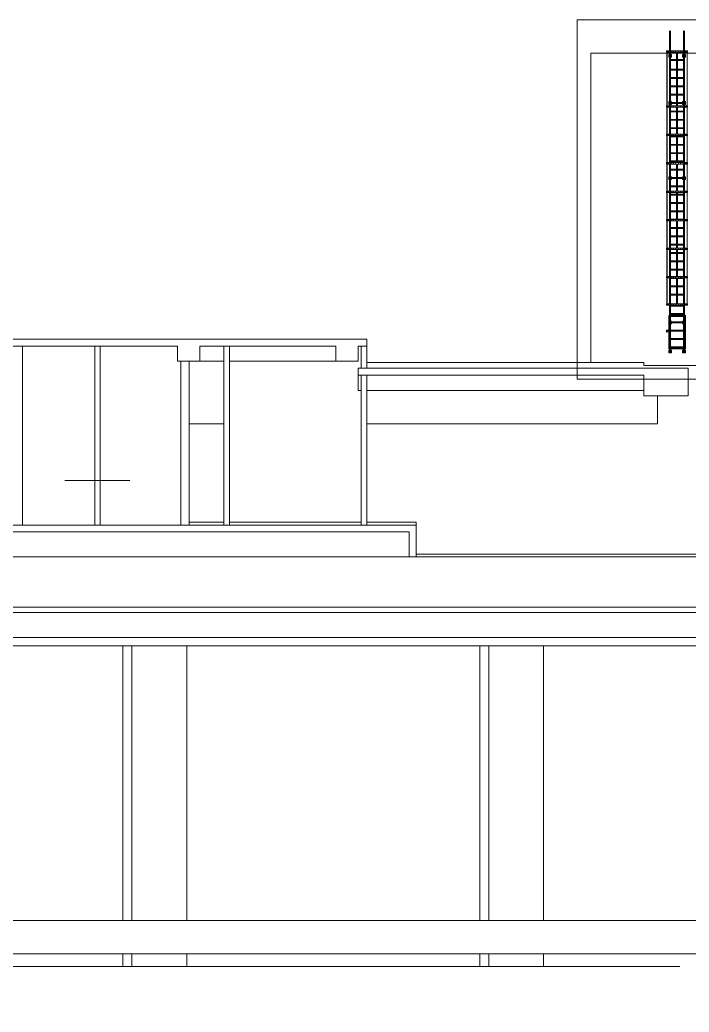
# Model space of a CAD drawing. Header units: millimetres. Extents: x 829698 to 839067, y 817400 to 823544.
# Drawn here: x 838577.8 to 838819, y 817931.8 to 818289.3 of the extents above; entities that cross this region are included whole.
import ezdxf

# ---------------------------------------------------------------- set-up
doc = ezdxf.new("R2010")
doc.units = ezdxf.units.MM
doc.linetypes.add('2X62X-MAGP-S-003$0$HIDDEN', pattern=[0.375, 0.25, -0.125])
doc.layers.add('01-feature', color=8, linetype='Continuous', lineweight=13)

# ---------------------------------------------------------------- blocks, each defined once
blk = doc.blocks.new('2X62X-MAGP-S-003$0$SCREW4-P')
at = {"color": 8, "linetype": '2X62X-MAGP-S-003$0$HIDDEN'}
for p, q in [((160, 0), (-160, 0)), ((0, -160), (0, 160))]:
    blk.add_line(p, q, dxfattribs=at)
blk.add_lwpolyline([(-50, 87), (-100, 0), (-50, -87), (50, -87), (100, 0), (50, 87)], close=True)
for radius in [110, 50]:
    blk.add_circle((0, 0), radius)

msp = doc.modelspace()

# ---------------------------------------------------------------- linework, layer by layer
at = {"layer": '01-feature'}
for p, q in [((838811.933, 818285.089), (838811.933, 818278.089)), ((838812.333, 818285.089), (838812.333, 818278.089)), ((838816.933, 818285.089), (838816.933, 818278.089)), ((838817.333, 818285.089), (838817.333, 818278.089)), ((838783.633, 818277.289), (838783.633, 818165.789)), ((838783.633, 818277.289), (838821.633, 818277.289)), ((838810.933, 818277.589), (838810.933, 818278.089)), ((838810.933, 818258.339), (838810.933, 818277.589)), ((838811.033, 818258.339), (838811.033, 818277.589)), ((838811.133, 818277.589), (838811.133, 818278.089)), ((838811.433, 818277.589), (838811.433, 818278.089)), ((838811.833, 818277.589), (838811.833, 818278.089)), ((838811.933, 818277.589), (838811.933, 818258.339)), ((838812.233, 818277.589), (838812.233, 818278.089)), ((838812.333, 818277.589), (838812.333, 818274.989)), ((838812.333, 818274.689), (838812.333, 818262.489)), ((838812.733, 818277.589), (838812.733, 818278.089)), ((838813.333, 818277.589), (838813.333, 818278.089)), ((838814.083, 818277.589), (838814.083, 818278.089)), ((838814.433, 818258.339), (838814.433, 818277.589)), ((838814.833, 818258.339), (838814.833, 818277.589)), ((838815.183, 818277.589), (838815.183, 818278.089)), ((838815.933, 818277.589), (838815.933, 818278.089)), ((838816.533, 818277.589), (838816.533, 818278.089)), ((838816.933, 818277.589), (838816.933, 818274.989)), ((838816.933, 818274.689), (838816.933, 818262.489)), ((838817.033, 818277.589), (838817.033, 818278.089)), ((838817.333, 818277.589), (838817.333, 818258.339)), ((838817.433, 818277.589), (838817.433, 818278.089)), ((838817.833, 818277.589), (838817.833, 818278.089)), ((838818.133, 818277.589), (838818.133, 818278.089)), ((838818.233, 818258.339), (838818.233, 818277.589)), ((838818.333, 818277.589), (838818.333, 818278.089)), ((838818.333, 818258.339), (838818.333, 818277.589)), ((838812.333, 818262.189), (838812.333, 818259.489)), ((838816.933, 818262.189), (838816.933, 818259.489)), ((838810.933, 818257.839), (838810.933, 818258.339)), ((838810.933, 818257.839), (838810.933, 818248.089)), ((838811.033, 818257.839), (838811.033, 818248.089)), ((838811.133, 818257.839), (838811.133, 818258.339)), ((838811.433, 818257.839), (838811.433, 818258.339)), ((838811.833, 818257.839), (838811.833, 818258.339)), ((838811.933, 818257.839), (838811.933, 818248.089)), ((838812.233, 818257.839), (838812.233, 818258.339)), ((838812.333, 818259.189), (838812.333, 818258.339)), ((838812.333, 818257.839), (838812.333, 818256.439)), ((838812.733, 818257.839), (838812.733, 818258.339)), ((838813.333, 818257.839), (838813.333, 818258.339)), ((838814.083, 818257.839), (838814.083, 818258.339)), ((838814.433, 818257.839), (838814.433, 818248.089)), ((838814.833, 818257.839), (838814.833, 818248.089)), ((838815.183, 818257.839), (838815.183, 818258.339)), ((838815.933, 818257.839), (838815.933, 818258.339)), ((838816.533, 818257.839), (838816.533, 818258.339)), ((838816.933, 818259.189), (838816.933, 818258.339)), ((838816.933, 818257.839), (838816.933, 818256.439)), ((838817.033, 818257.839), (838817.033, 818258.339)), ((838817.333, 818257.839), (838817.333, 818248.089)), ((838817.433, 818257.839), (838817.433, 818258.339)), ((838817.833, 818257.839), (838817.833, 818258.339)), ((838818.133, 818257.839), (838818.133, 818258.339)), ((838818.233, 818257.839), (838818.233, 818248.089)), ((838818.333, 818257.839), (838818.333, 818258.339)), ((838818.333, 818257.839), (838818.333, 818248.089)), ((838812.333, 818256.139), (838812.333, 818253.439)), ((838816.933, 818256.139), (838816.933, 818253.439)), ((838812.333, 818253.139), (838812.333, 818250.439)), ((838812.333, 818250.139), (838812.333, 818248.089)), ((838816.933, 818253.139), (838816.933, 818250.439)), ((838816.933, 818250.139), (838816.933, 818248.089)), ((838810.933, 818247.589), (838810.933, 818248.089)), ((838810.933, 818247.589), (838810.933, 818237.839)), ((838811.033, 818247.589), (838811.033, 818237.839)), ((838811.133, 818247.589), (838811.133, 818248.089)), ((838811.433, 818247.589), (838811.433, 818248.089)), ((838811.833, 818247.589), (838811.833, 818248.089)), ((838811.933, 818247.589), (838811.933, 818237.839)), ((838812.233, 818247.589), (838812.233, 818248.089)), ((838812.333, 818247.589), (838812.333, 818247.439)), ((838812.333, 818247.139), (838812.333, 818244.439)), ((838812.733, 818247.589), (838812.733, 818248.089)), ((838813.333, 818247.589), (838813.333, 818248.089)), ((838814.083, 818247.589), (838814.083, 818248.089)), ((838814.433, 818247.589), (838814.433, 818237.839)), ((838814.833, 818247.589), (838814.833, 818237.839)), ((838815.183, 818247.589), (838815.183, 818248.089)), ((838815.933, 818247.589), (838815.933, 818248.089)), ((838816.533, 818247.589), (838816.533, 818248.089)), ((838816.933, 818247.589), (838816.933, 818247.439)), ((838816.933, 818247.139), (838816.933, 818244.439)), ((838817.033, 818247.589), (838817.033, 818248.089)), ((838817.333, 818247.589), (838817.333, 818237.839)), ((838817.433, 818247.589), (838817.433, 818248.089)), ((838817.833, 818247.589), (838817.833, 818248.089)), ((838818.133, 818247.589), (838818.133, 818248.089)), ((838818.233, 818247.589), (838818.233, 818237.839)), ((838818.333, 818247.589), (838818.333, 818248.089)), ((838818.333, 818247.589), (838818.333, 818237.839)), ((838812.333, 818244.139), (838812.333, 818241.439)), ((838816.933, 818244.139), (838816.933, 818241.439)), ((838812.333, 818241.139), (838812.333, 818238.439)), ((838816.933, 818241.139), (838816.933, 818238.439)), ((838810.933, 818237.339), (838810.933, 818237.839)), ((838810.933, 818237.339), (838810.933, 818227.589)), ((838811.033, 818237.339), (838811.033, 818227.589)), ((838811.133, 818237.339), (838811.133, 818237.839)), ((838811.433, 818237.339), (838811.433, 818237.839)), ((838811.833, 818237.339), (838811.833, 818237.839)), ((838811.933, 818237.339), (838811.933, 818227.589)), ((838812.233, 818237.339), (838812.233, 818237.839)), ((838812.333, 818238.139), (838812.333, 818237.839)), ((838812.333, 818237.339), (838812.333, 818235.439)), ((838812.733, 818237.339), (838812.733, 818237.839)), ((838813.333, 818237.339), (838813.333, 818237.839)), ((838814.083, 818237.339), (838814.083, 818237.839)), ((838814.433, 818237.339), (838814.433, 818227.589)), ((838814.833, 818237.339), (838814.833, 818227.589)), ((838815.183, 818237.339), (838815.183, 818237.839)), ((838815.933, 818237.339), (838815.933, 818237.839)), ((838816.533, 818237.339), (838816.533, 818237.839)), ((838816.933, 818238.139), (838816.933, 818237.839)), ((838816.933, 818237.339), (838816.933, 818235.439)), ((838817.033, 818237.339), (838817.033, 818237.839)), ((838817.333, 818237.339), (838817.333, 818227.589)), ((838817.433, 818237.339), (838817.433, 818237.839)), ((838817.833, 818237.339), (838817.833, 818237.839)), ((838818.133, 818237.339), (838818.133, 818237.839)), ((838818.233, 818237.339), (838818.233, 818227.589)), ((838818.333, 818237.339), (838818.333, 818237.839)), ((838818.333, 818237.339), (838818.333, 818227.589)), ((838812.333, 818235.139), (838812.333, 818232.439)), ((838812.333, 818232.139), (838812.333, 818229.439)), ((838816.933, 818235.139), (838816.933, 818232.439)), ((838816.933, 818232.139), (838816.933, 818229.439)), ((838812.333, 818229.139), (838812.333, 818227.589)), ((838816.933, 818229.139), (838816.933, 818227.589)), ((838810.933, 818227.089), (838810.933, 818227.589)), ((838810.933, 818227.089), (838810.933, 818217.339)), ((838811.033, 818227.089), (838811.033, 818217.339)), ((838811.133, 818227.089), (838811.133, 818227.589)), ((838811.433, 818227.089), (838811.433, 818227.589)), ((838811.833, 818227.089), (838811.833, 818227.589)), ((838811.933, 818227.089), (838811.933, 818217.339)), ((838812.233, 818227.089), (838812.233, 818227.589)), ((838812.333, 818227.089), (838812.333, 818226.439)), ((838812.333, 818226.139), (838812.333, 818223.439)), ((838812.733, 818227.089), (838812.733, 818227.589)), ((838813.333, 818227.089), (838813.333, 818227.589)), ((838814.083, 818227.089), (838814.083, 818227.589)), ((838814.433, 818227.089), (838814.433, 818217.339)), ((838814.833, 818227.089), (838814.833, 818217.339)), ((838815.183, 818227.089), (838815.183, 818227.589)), ((838815.933, 818227.089), (838815.933, 818227.589)), ((838816.533, 818227.089), (838816.533, 818227.589)), ((838816.933, 818227.089), (838816.933, 818226.439)), ((838816.933, 818226.139), (838816.933, 818223.439)), ((838817.033, 818227.089), (838817.033, 818227.589)), ((838817.333, 818227.089), (838817.333, 818217.339)), ((838817.433, 818227.089), (838817.433, 818227.589)), ((838817.833, 818227.089), (838817.833, 818227.589)), ((838818.133, 818227.089), (838818.133, 818227.589)), ((838818.233, 818227.089), (838818.233, 818217.339)), ((838818.333, 818227.089), (838818.333, 818227.589)), ((838818.333, 818227.089), (838818.333, 818207.089)), ((838812.333, 818223.139), (838812.333, 818220.439)), ((838816.933, 818223.139), (838816.933, 818220.439)), ((838812.333, 818220.139), (838812.333, 818217.439)), ((838816.933, 818220.139), (838816.933, 818217.439)), ((838810.933, 818216.839), (838810.933, 818217.339)), ((838810.933, 818216.839), (838810.933, 818207.089)), ((838811.033, 818216.839), (838811.033, 818207.089)), ((838811.133, 818216.839), (838811.133, 818217.339)), ((838811.433, 818216.839), (838811.433, 818217.339)), ((838811.833, 818216.839), (838811.833, 818217.339)), ((838811.933, 818216.839), (838811.933, 818207.089)), ((838812.233, 818216.839), (838812.233, 818217.339)), ((838812.333, 818216.839), (838812.333, 818214.439)), ((838812.333, 818214.139), (838812.333, 818211.439)), ((838812.733, 818216.839), (838812.733, 818217.339)), ((838813.333, 818216.839), (838813.333, 818217.339)), ((838814.083, 818216.839), (838814.083, 818217.339)), ((838814.433, 818216.839), (838814.433, 818207.089)), ((838814.833, 818216.839), (838814.833, 818207.089)), ((838815.183, 818216.839), (838815.183, 818217.339)), ((838815.933, 818216.839), (838815.933, 818217.339)), ((838816.533, 818216.839), (838816.533, 818217.339)), ((838816.933, 818216.839), (838816.933, 818214.439)), ((838816.933, 818214.139), (838816.933, 818211.439)), ((838817.033, 818216.839), (838817.033, 818217.339)), ((838817.333, 818216.839), (838817.333, 818207.089)), ((838817.433, 818216.839), (838817.433, 818217.339)), ((838817.833, 818216.839), (838817.833, 818217.339)), ((838818.133, 818216.839), (838818.133, 818217.339)), ((838818.233, 818216.839), (838818.233, 818207.089)), ((838818.333, 818216.839), (838818.333, 818217.339)), ((838812.333, 818211.139), (838812.333, 818208.439)), ((838816.933, 818211.139), (838816.933, 818208.439)), ((838810.933, 818206.589), (838810.933, 818207.089)), ((838811.133, 818206.589), (838811.133, 818207.089)), ((838811.433, 818206.589), (838811.433, 818207.089)), ((838811.833, 818206.589), (838811.833, 818207.089)), ((838812.233, 818206.589), (838812.233, 818207.089)), ((838812.333, 818208.139), (838812.333, 818207.089)), ((838812.733, 818206.589), (838812.733, 818207.089)), ((838813.333, 818206.589), (838813.333, 818207.089)), ((838814.083, 818206.589), (838814.083, 818207.089)), ((838815.183, 818206.589), (838815.183, 818207.089)), ((838815.933, 818206.589), (838815.933, 818207.089)), ((838816.533, 818206.589), (838816.533, 818207.089)), ((838816.933, 818208.139), (838816.933, 818207.089)), ((838817.033, 818206.589), (838817.033, 818207.089)), ((838817.433, 818206.589), (838817.433, 818207.089)), ((838817.833, 818206.589), (838817.833, 818207.089)), ((838818.133, 818206.589), (838818.133, 818207.089)), ((838818.333, 818206.589), (838818.333, 818207.089)), ((838810.933, 818206.589), (838810.933, 818196.839)), ((838811.033, 818206.589), (838811.033, 818196.839)), ((838811.933, 818206.589), (838811.933, 818196.839)), ((838812.333, 818206.589), (838812.333, 818205.439)), ((838812.333, 818205.139), (838812.333, 818202.439)), ((838814.433, 818206.589), (838814.433, 818196.839)), ((838814.833, 818206.589), (838814.833, 818196.839)), ((838816.933, 818206.589), (838816.933, 818205.439)), ((838816.933, 818205.139), (838816.933, 818202.439)), ((838817.333, 818206.589), (838817.333, 818196.839)), ((838818.233, 818206.589), (838818.233, 818196.839)), ((838818.333, 818206.589), (838818.333, 818196.839)), ((838812.333, 818202.139), (838812.333, 818199.439)), ((838816.933, 818202.139), (838816.933, 818199.439)), ((838810.933, 818196.339), (838810.933, 818196.839)), ((838810.933, 818196.339), (838810.933, 818187.039)), ((838811.033, 818196.339), (838811.033, 818187.039)), ((838811.133, 818196.339), (838811.133, 818196.839)), ((838811.433, 818196.339), (838811.433, 818196.839)), ((838811.833, 818196.339), (838811.833, 818196.839)), ((838811.933, 818196.339), (838811.933, 818187.039)), ((838812.233, 818196.339), (838812.233, 818196.839)), ((838812.333, 818199.139), (838812.333, 818196.839)), ((838812.333, 818196.139), (838812.333, 818193.439)), ((838812.733, 818196.339), (838812.733, 818196.839)), ((838813.333, 818196.339), (838813.333, 818196.839)), ((838814.083, 818196.339), (838814.083, 818196.839)), ((838814.433, 818196.339), (838814.433, 818187.039)), ((838814.833, 818196.339), (838814.833, 818187.039)), ((838815.183, 818196.339), (838815.183, 818196.839)), ((838815.933, 818196.339), (838815.933, 818196.839)), ((838816.533, 818196.339), (838816.533, 818196.839)), ((838816.933, 818199.139), (838816.933, 818196.839)), ((838816.933, 818196.139), (838816.933, 818193.439)), ((838817.033, 818196.339), (838817.033, 818196.839)), ((838817.333, 818196.339), (838817.333, 818187.039)), ((838817.433, 818196.339), (838817.433, 818196.839)), ((838817.833, 818196.339), (838817.833, 818196.839)), ((838818.133, 818196.339), (838818.133, 818196.839)), ((838818.233, 818196.339), (838818.233, 818187.039)), ((838818.333, 818196.339), (838818.333, 818196.839)), ((838818.333, 818196.339), (838818.333, 818187.039)), ((838812.333, 818193.139), (838812.333, 818190.439)), ((838816.933, 818193.139), (838816.933, 818190.439)), ((838812.333, 818190.139), (838812.333, 818187.039)), ((838816.933, 818190.139), (838816.933, 818187.039)), ((838810.933, 818186.539), (838810.933, 818187.039)), ((838811.133, 818186.539), (838811.133, 818187.039)), ((838811.433, 818186.539), (838811.433, 818187.039)), ((838811.833, 818186.539), (838811.833, 818187.039)), ((838811.933, 818186.539), (838811.933, 818182.789)), ((838812.233, 818186.539), (838812.233, 818187.039)), ((838812.333, 818186.539), (838812.333, 818186.439)), ((838812.333, 818186.139), (838812.333, 818183.439)), ((838812.733, 818186.539), (838812.733, 818187.039)), ((838813.333, 818186.539), (838813.333, 818187.039)), ((838814.083, 818186.539), (838814.083, 818187.039)), ((838815.183, 818186.539), (838815.183, 818187.039)), ((838815.933, 818186.539), (838815.933, 818187.039)), ((838816.533, 818186.539), (838816.533, 818187.039)), ((838816.933, 818186.539), (838816.933, 818186.439)), ((838816.933, 818186.139), (838816.933, 818183.439)), ((838817.033, 818186.539), (838817.033, 818187.039)), ((838817.333, 818186.539), (838817.333, 818182.789)), ((838817.433, 818186.539), (838817.433, 818187.039)), ((838817.833, 818186.539), (838817.833, 818187.039)), ((838818.133, 818186.539), (838818.133, 818187.039)), ((838818.333, 818186.539), (838818.333, 818187.039)), ((838811.953, 818182.469), (838811.633, 818182.789)), ((838811.933, 818182.789), (838811.933, 818170.789)), ((838812.333, 818183.139), (838812.333, 818182.789)), ((838812.333, 818182.789), (838812.333, 818180.439)), ((838816.933, 818183.139), (838816.933, 818182.789)), ((838816.933, 818182.789), (838816.933, 818180.439)), ((838817.313, 818182.469), (838817.633, 818182.789)), ((838817.333, 818182.789), (838817.333, 818170.789)), ((838811.655, 818180.589), (838811.911, 818180.589)), ((838811.655, 818179.989), (838811.911, 818179.989)), ((838811.783, 818180.461), (838811.783, 818180.717)), ((838811.783, 818180.117), (838811.783, 818179.861)), ((838812.333, 818180.139), (838812.333, 818177.439)), ((838812.611, 818180.589), (838812.355, 818180.589)), ((838812.611, 818179.989), (838812.355, 818179.989)), ((838812.483, 818180.461), (838812.483, 818180.717)), ((838812.483, 818180.117), (838812.483, 818179.861)), ((838816.655, 818180.589), (838816.911, 818180.589)), ((838816.655, 818179.989), (838816.911, 818179.989)), ((838816.783, 818180.461), (838816.783, 818180.717)), ((838816.783, 818180.117), (838816.783, 818179.861)), ((838816.933, 818180.139), (838816.933, 818177.439)), ((838817.611, 818180.589), (838817.355, 818180.589)), ((838817.611, 818179.989), (838817.355, 818179.989)), ((838817.483, 818180.461), (838817.483, 818180.717)), ((838817.483, 818180.117), (838817.483, 818179.861)), ((838810.97, 818177.089), (838810.97, 818177.189)), ((838811.02, 818177.089), (838811.02, 818177.189)), ((838812.333, 818177.139), (838812.333, 818174.439)), ((838816.933, 818177.139), (838816.933, 818174.439)), ((838352.592, 818174.289), (838702.833, 818174.289)), ((838502.151, 818171.789), (838634.633, 818171.789)), ((838578.833, 818171.789), (838578.833, 818107.289)), ((838604.833, 818171.789), (838604.833, 818107.289)), ((838606.833, 818171.789), (838606.833, 818107.289)), ((838634.633, 818171.789), (838634.633, 818166.289)), ((838642.633, 818171.789), (838691.713, 818171.789)), ((838642.633, 818171.789), (838642.633, 818166.289)), ((838651.333, 818171.789), (838651.333, 818107.289)), ((838653.333, 818171.789), (838653.333, 818107.289)), ((838691.713, 818171.789), (838691.713, 818166.289)), ((838699.713, 818171.789), (838702.833, 818171.789)), ((838699.713, 818171.789), (838699.713, 818166.289)), ((838700.833, 818171.789), (838700.833, 818163.789)), ((838702.833, 818174.289), (838702.833, 818171.789)), ((838702.833, 818171.789), (838702.833, 818163.789)), ((838811.953, 818171.109), (838811.633, 818170.789)), ((838812.333, 818174.139), (838812.333, 818171.439)), ((838812.333, 818171.139), (838812.333, 818170.789)), ((838816.933, 818174.139), (838816.933, 818171.439)), ((838816.933, 818171.139), (838816.933, 818170.789)), ((838817.313, 818171.109), (838817.633, 818170.789)), ((838811.933, 818170.789), (838811.933, 818169.791)), ((838812.333, 818170.789), (838812.333, 818169.791)), ((838816.933, 818170.789), (838816.933, 818169.791)), ((838817.333, 818170.789), (838817.333, 818169.791)), ((838634.633, 818166.289), (838642.633, 818166.289)), ((838635.833, 818166.289), (838635.833, 818107.289)), ((838638.833, 818166.289), (838638.833, 818107.289)), ((838651.333, 818166.289), (838642.633, 818166.289)), ((838691.713, 818166.289), (838653.333, 818166.289)), ((838691.713, 818166.289), (838699.713, 818166.289)), ((838702.833, 818165.789), (838802.633, 818165.789)), ((838802.633, 818165.789), (838802.633, 818164.789)), ((838802.633, 818164.789), (839067.075, 818164.789)), ((838699.713, 818163.789), (838818.632, 818163.789)), ((838699.713, 818163.789), (838699.713, 818161.289)), ((838699.713, 818161.289), (838802.632, 818161.289)), ((838699.713, 818155.789), (838699.713, 818161.289)), ((838700.833, 818161.289), (838700.833, 818107.289)), ((838702.833, 818161.289), (838702.833, 818107.289)), ((838802.632, 818161.289), (838802.632, 818153.789)), ((838818.632, 818163.789), (838818.632, 818153.789)), ((838699.713, 818155.789), (838700.833, 818155.789)), ((838702.833, 818155.789), (838802.632, 818155.789)), ((838802.632, 818153.789), (838818.632, 818153.789)), ((838807.633, 818153.789), (838807.633, 818143.789)), ((838651.333, 818143.789), (838638.833, 818143.789)), ((838702.833, 818143.789), (838807.633, 818143.789)), ((838395.633, 818107.289), (838720.633, 818107.289)), ((838638.833, 818108.289), (838651.333, 818108.289)), ((838653.333, 818108.289), (838700.833, 818108.289)), ((838702.833, 818108.289), (838720.633, 818108.289)), ((838720.633, 818108.289), (838720.633, 818107.289)), ((838720.633, 818107.289), (838720.633, 818095.789)), ((838398.133, 818104.789), (838718.133, 818104.789)), ((838718.133, 818104.789), (838718.133, 818095.789)), ((838720.633, 818096.789), (839013.633, 818096.789)), ((838104.633, 818095.789), (838842.133, 818095.789)), ((837967.048, 818075.789), (839059.049, 818075.789)), ((838230.633, 818077.689), (839059.049, 818077.689)), ((838230.633, 818075.789), (839059.049, 818075.789)), ((837716.884, 818066.789), (839059.049, 818066.789)), ((837716.884, 818063.789), (839067.075, 818063.789)), ((838614.996, 817964.789), (838614.996, 818063.789)), ((838618.215, 817964.789), (838618.215, 818063.789)), ((838637.954, 817964.789), (838637.954, 818063.789)), ((838743.574, 817964.789), (838743.574, 818063.789)), ((838746.793, 817964.789), (838746.793, 818063.789)), ((838766.532, 817964.789), (838766.532, 818063.789)), ((837716.884, 817964.789), (839059.049, 817964.789)), ((837716.884, 817952.789), (839059.049, 817952.789)), ((838614.996, 817948.285), (838614.996, 817952.789)), ((838618.215, 817948.285), (838618.215, 817952.789)), ((838637.954, 817948.285), (838637.954, 817952.789)), ((838743.574, 817948.285), (838743.574, 817952.789)), ((838746.793, 817948.285), (838746.793, 817952.789)), ((838766.532, 817948.285), (838766.532, 817952.789))]:
    msp.add_line(p, q, dxfattribs=at)
for points in [[(838778.633, 818289.289), (838826.633, 818289.289), (838826.633, 818159.789), (838778.633, 818159.789)], [(838810.833, 818278.089), (838818.433, 818278.089), (838818.433, 818277.589), (838810.833, 818277.589)], [(838810.833, 818258.339), (838818.433, 818258.339), (838818.433, 818257.839), (838810.833, 818257.839)], [(838810.833, 818248.089), (838818.433, 818248.089), (838818.433, 818247.589), (838810.833, 818247.589)], [(838810.833, 818237.839), (838818.433, 818237.839), (838818.433, 818237.339), (838810.833, 818237.339)], [(838810.833, 818227.589), (838818.433, 818227.589), (838818.433, 818227.089), (838810.833, 818227.089)], [(838810.833, 818217.339), (838818.433, 818217.339), (838818.433, 818216.839), (838810.833, 818216.839)], [(838810.833, 818207.089), (838818.433, 818207.089), (838818.433, 818206.589), (838810.833, 818206.589)], [(838810.833, 818196.839), (838818.433, 818196.839), (838818.433, 818196.339), (838810.833, 818196.339)], [(838810.833, 818187.039), (838818.433, 818187.039), (838818.433, 818186.539), (838810.833, 818186.539)], [(838817.633, 818170.789), (838811.633, 818170.789), (838811.633, 818182.789), (838817.633, 818182.789)], [(838817.313, 818171.109), (838811.953, 818171.109), (838811.953, 818182.469), (838817.313, 818182.469)], [(838811.823, 818180.659), (838811.863, 818180.589), (838811.823, 818180.52), (838811.743, 818180.52), (838811.703, 818180.589), (838811.743, 818180.659)], [(838811.823, 818179.92), (838811.863, 818179.989), (838811.823, 818180.059), (838811.743, 818180.059), (838811.703, 818179.989), (838811.743, 818179.92)], [(838812.443, 818180.659), (838812.403, 818180.589), (838812.443, 818180.52), (838812.523, 818180.52), (838812.563, 818180.589), (838812.523, 818180.659)], [(838812.443, 818179.92), (838812.403, 818179.989), (838812.443, 818180.059), (838812.523, 818180.059), (838812.563, 818179.989), (838812.523, 818179.92)], [(838816.823, 818180.659), (838816.863, 818180.589), (838816.823, 818180.52), (838816.743, 818180.52), (838816.703, 818180.589), (838816.743, 818180.659)], [(838816.823, 818179.92), (838816.863, 818179.989), (838816.823, 818180.059), (838816.743, 818180.059), (838816.703, 818179.989), (838816.743, 818179.92)], [(838817.443, 818180.659), (838817.403, 818180.589), (838817.443, 818180.52), (838817.523, 818180.52), (838817.563, 818180.589), (838817.523, 818180.659)], [(838817.443, 818179.92), (838817.403, 818179.989), (838817.443, 818180.059), (838817.523, 818180.059), (838817.563, 818179.989), (838817.523, 818179.92)], [(838811.095, 818176.789), (838810.895, 818176.789), (838810.895, 818177.089), (838811.095, 818177.089)]]:
    msp.add_lwpolyline(points, close=True, dxfattribs=at)
for points in [[(838811.933, 818275.839), (838811.633, 818275.839), (838811.633, 818276.839), (838811.933, 818276.839)], [(838812.333, 818276.839), (838812.633, 818276.839), (838812.633, 818275.839), (838812.333, 818275.839)], [(838816.933, 818276.839), (838816.633, 818276.839), (838816.633, 818275.839), (838816.933, 818275.839)], [(838817.333, 818275.839), (838817.633, 818275.839), (838817.633, 818276.839), (838817.333, 818276.839)], [(838811.933, 818258.839), (838811.633, 818258.839), (838811.633, 818259.839), (838811.933, 818259.839)], [(838812.333, 818259.839), (838812.633, 818259.839), (838812.633, 818259.489)], [(838812.633, 818259.189), (838812.633, 818258.839), (838812.333, 818258.839)], [(838816.933, 818259.839), (838816.633, 818259.839), (838816.633, 818259.489)], [(838816.633, 818259.189), (838816.633, 818258.839), (838816.933, 818258.839)], [(838817.333, 818258.839), (838817.633, 818258.839), (838817.633, 818259.839), (838817.333, 818259.839)], [(838811.933, 818231.789), (838811.633, 818231.789), (838811.633, 818232.789), (838811.933, 818232.789)], [(838812.333, 818232.789), (838812.633, 818232.789), (838812.633, 818232.439)], [(838812.633, 818232.139), (838812.633, 818231.789), (838812.333, 818231.789)], [(838816.933, 818232.789), (838816.633, 818232.789), (838816.633, 818232.439)], [(838816.633, 818232.139), (838816.633, 818231.789), (838816.933, 818231.789)], [(838817.333, 818231.789), (838817.633, 818231.789), (838817.633, 818232.789), (838817.333, 818232.789)], [(838811.933, 818179.789), (838811.633, 818179.789), (838811.633, 818180.789), (838811.933, 818180.789)], [(838812.333, 818180.789), (838812.633, 818180.789), (838812.633, 818180.439)], [(838812.633, 818180.139), (838812.633, 818179.789), (838812.333, 818179.789)], [(838816.933, 818180.789), (838816.633, 818180.789), (838816.633, 818180.439)], [(838816.633, 818180.139), (838816.633, 818179.789), (838816.933, 818179.789)], [(838817.333, 818179.789), (838817.633, 818179.789), (838817.633, 818180.789), (838817.333, 818180.789)], [(838811.633, 818177.139), (838811.02, 818177.139)], [(838812.333, 818170.289), (838812.633, 818170.289), (838812.633, 818169.289), (838811.633, 818169.289), (838811.633, 818170.289), (838811.933, 818170.289)], [(838816.933, 818170.289), (838816.633, 818170.289), (838816.633, 818169.289), (838817.633, 818169.289), (838817.633, 818170.289), (838817.333, 818170.289)], [(838617.516, 818123.289), (838594.016, 818123.289)], [(837399.599, 817948.285), (838037.09, 817948.285), (838043.09, 817931.8), (838055.09, 817964.77), (838061.09, 817948.285), (838815.609, 817948.285)]]:
    msp.add_lwpolyline(points, dxfattribs=at)
for points in [[(838814.433, 818274.689), (838812.333, 818274.689, -0.6666667), (838812.333, 818274.989), (838814.433, 818274.989)], [(838814.833, 818274.989), (838816.933, 818274.989, -0.6666667), (838816.933, 818274.689), (838814.833, 818274.689)], [(838814.433, 818271.189), (838812.333, 818271.189, -0.6666667), (838812.333, 818271.489), (838814.433, 818271.489)], [(838814.833, 818271.489), (838816.933, 818271.489, -0.6666667), (838816.933, 818271.189), (838814.833, 818271.189)], [(838814.433, 818268.189), (838812.333, 818268.189, -0.6666667), (838812.333, 818268.489), (838814.433, 818268.489)], [(838814.833, 818268.489), (838816.933, 818268.489, -0.6666667), (838816.933, 818268.189), (838814.833, 818268.189)], [(838814.433, 818265.189), (838812.333, 818265.189, -0.6666667), (838812.333, 818265.489), (838814.433, 818265.489)], [(838814.833, 818265.489), (838816.933, 818265.489, -0.6666667), (838816.933, 818265.189), (838814.833, 818265.189)], [(838814.433, 818262.189), (838812.333, 818262.189, -0.6666667), (838812.333, 818262.489), (838814.433, 818262.489)], [(838814.833, 818262.489), (838816.933, 818262.489, -0.6666667), (838816.933, 818262.189), (838814.833, 818262.189)], [(838814.433, 818259.189), (838812.333, 818259.189, -0.6666667), (838812.333, 818259.489), (838814.433, 818259.489)], [(838814.833, 818259.489), (838816.933, 818259.489, -0.6666667), (838816.933, 818259.189), (838814.833, 818259.189)], [(838814.433, 818256.139), (838812.333, 818256.139, -0.6666667), (838812.333, 818256.439), (838814.433, 818256.439)], [(838814.433, 818253.139), (838812.333, 818253.139, -0.6666667), (838812.333, 818253.439), (838814.433, 818253.439)], [(838814.833, 818256.439), (838816.933, 818256.439, -0.6666667), (838816.933, 818256.139), (838814.833, 818256.139)], [(838814.833, 818253.439), (838816.933, 818253.439, -0.6666667), (838816.933, 818253.139), (838814.833, 818253.139)], [(838814.433, 818250.139), (838812.333, 818250.139, -0.6666667), (838812.333, 818250.439), (838814.433, 818250.439)], [(838814.833, 818250.439), (838816.933, 818250.439, -0.6666667), (838816.933, 818250.139), (838814.833, 818250.139)], [(838814.433, 818247.139), (838812.333, 818247.139, -0.6666667), (838812.333, 818247.439), (838814.433, 818247.439)], [(838814.833, 818247.439), (838816.933, 818247.439, -0.6666667), (838816.933, 818247.139), (838814.833, 818247.139)], [(838814.433, 818244.139), (838812.333, 818244.139, -0.6666667), (838812.333, 818244.439), (838814.433, 818244.439)], [(838814.833, 818244.439), (838816.933, 818244.439, -0.6666667), (838816.933, 818244.139), (838814.833, 818244.139)], [(838814.433, 818241.139), (838812.333, 818241.139, -0.6666667), (838812.333, 818241.439), (838814.433, 818241.439)], [(838814.833, 818241.439), (838816.933, 818241.439, -0.6666667), (838816.933, 818241.139), (838814.833, 818241.139)], [(838814.433, 818238.139), (838812.333, 818238.139, -0.6666667), (838812.333, 818238.439), (838814.433, 818238.439)], [(838814.433, 818235.139), (838812.333, 818235.139, -0.6666667), (838812.333, 818235.439), (838814.433, 818235.439)], [(838814.833, 818238.439), (838816.933, 818238.439, -0.6666667), (838816.933, 818238.139), (838814.833, 818238.139)], [(838814.833, 818235.439), (838816.933, 818235.439, -0.6666667), (838816.933, 818235.139), (838814.833, 818235.139)], [(838814.433, 818232.139), (838812.333, 818232.139, -0.6666667), (838812.333, 818232.439), (838814.433, 818232.439)], [(838814.833, 818232.439), (838816.933, 818232.439, -0.6666667), (838816.933, 818232.139), (838814.833, 818232.139)], [(838814.433, 818229.139), (838812.333, 818229.139, -0.6666667), (838812.333, 818229.439), (838814.433, 818229.439)], [(838814.833, 818229.439), (838816.933, 818229.439, -0.6666667), (838816.933, 818229.139), (838814.833, 818229.139)], [(838814.433, 818226.139), (838812.333, 818226.139, -0.6666667), (838812.333, 818226.439), (838814.433, 818226.439)], [(838814.833, 818226.439), (838816.933, 818226.439, -0.6666667), (838816.933, 818226.139), (838814.833, 818226.139)], [(838814.433, 818223.139), (838812.333, 818223.139, -0.6666667), (838812.333, 818223.439), (838814.433, 818223.439)], [(838814.833, 818223.439), (838816.933, 818223.439, -0.6666667), (838816.933, 818223.139), (838814.833, 818223.139)], [(838814.433, 818220.139), (838812.333, 818220.139, -0.6666667), (838812.333, 818220.439), (838814.433, 818220.439)], [(838814.833, 818220.439), (838816.933, 818220.439, -0.6666667), (838816.933, 818220.139), (838814.833, 818220.139)], [(838814.433, 818214.139), (838812.333, 818214.139, -0.6666667), (838812.333, 818214.439), (838814.433, 818214.439)], [(838812.241, 818217.339, -0.2192236), (838812.333, 818217.439), (838814.433, 818217.439)], [(838814.833, 818217.439), (838816.933, 818217.439, -0.2192236), (838817.025, 818217.339, -0.2192236)], [(838814.833, 818214.439), (838816.933, 818214.439, -0.6666667), (838816.933, 818214.139), (838814.833, 818214.139)], [(838814.433, 818211.139), (838812.333, 818211.139, -0.6666667), (838812.333, 818211.439), (838814.433, 818211.439)], [(838814.833, 818211.439), (838816.933, 818211.439, -0.6666667), (838816.933, 818211.139), (838814.833, 818211.139)], [(838814.433, 818208.139), (838812.333, 818208.139, -0.6666667), (838812.333, 818208.439), (838814.433, 818208.439)], [(838814.833, 818208.439), (838816.933, 818208.439, -0.6666667), (838816.933, 818208.139), (838814.833, 818208.139)], [(838814.433, 818205.139), (838812.333, 818205.139, -0.6666667), (838812.333, 818205.439), (838814.433, 818205.439)], [(838814.833, 818205.439), (838816.933, 818205.439, -0.6666667), (838816.933, 818205.139), (838814.833, 818205.139)], [(838814.433, 818202.139), (838812.333, 818202.139, -0.6666667), (838812.333, 818202.439), (838814.433, 818202.439)], [(838814.833, 818202.439), (838816.933, 818202.439, -0.6666667), (838816.933, 818202.139), (838814.833, 818202.139)], [(838814.433, 818199.139), (838812.333, 818199.139, -0.6666667), (838812.333, 818199.439), (838814.433, 818199.439)], [(838814.433, 818196.139), (838812.333, 818196.139, -0.3903882), (838812.241, 818196.339, -0.3903882)], [(838814.833, 818199.439), (838816.933, 818199.439, -0.6666667), (838816.933, 818199.139), (838814.833, 818199.139)], [(838817.025, 818196.339, -0.3903882), (838816.933, 818196.139), (838814.833, 818196.139)], [(838814.433, 818193.139), (838812.333, 818193.139, -0.6666667), (838812.333, 818193.439), (838814.433, 818193.439)], [(838814.833, 818193.439), (838816.933, 818193.439, -0.6666667), (838816.933, 818193.139), (838814.833, 818193.139)], [(838814.433, 818190.139), (838812.333, 818190.139, -0.6666667), (838812.333, 818190.439), (838814.433, 818190.439)], [(838814.833, 818190.439), (838816.933, 818190.439, -0.6666667), (838816.933, 818190.139), (838814.833, 818190.139)], [(838810.97, 818177.139), (838810.933, 818177.139, -0.6666667), (838810.933, 818177.439), (838811.633, 818177.439)]]:
    msp.add_lwpolyline(points, format="xyb", dxfattribs=at)
for points in [[(838812.333, 818186.139, -0.6666667), (838812.333, 818186.439), (838816.933, 818186.439, -0.6666667), (838816.933, 818186.139)], [(838812.333, 818183.139, -0.6666667), (838812.333, 818183.439), (838816.933, 818183.439, -0.6666667), (838816.933, 818183.139)], [(838812.333, 818180.139, -0.6666667), (838812.333, 818180.439), (838816.933, 818180.439, -0.6666667), (838816.933, 818180.139)], [(838812.333, 818177.139, -0.6666667), (838812.333, 818177.439), (838816.933, 818177.439, -0.6666667), (838816.933, 818177.139)], [(838812.333, 818174.139, -0.6666667), (838812.333, 818174.439), (838816.933, 818174.439, -0.6666667), (838816.933, 818174.139)], [(838812.333, 818171.139, -0.6666667), (838812.333, 818171.439), (838816.933, 818171.439, -0.6666667), (838816.933, 818171.139)]]:
    msp.add_lwpolyline(points, format="xyb", close=True, dxfattribs=at)
for centre, radius in [((838811.783, 818180.589), 0.088), ((838811.783, 818179.989), 0.088), ((838811.783, 818180.589), 0.04), ((838811.783, 818179.989), 0.04), ((838812.483, 818180.589), 0.088), ((838812.483, 818179.989), 0.088), ((838812.483, 818180.589), 0.04), ((838812.483, 818179.989), 0.04), ((838816.783, 818180.589), 0.088), ((838816.783, 818179.989), 0.088), ((838816.783, 818180.589), 0.04), ((838816.783, 818179.989), 0.04), ((838817.483, 818180.589), 0.088), ((838817.483, 818179.989), 0.088), ((838817.483, 818180.589), 0.04), ((838817.483, 818179.989), 0.04), ((838810.995, 818177.289), 0.1)]:
    msp.add_circle(centre, radius, dxfattribs=at)
for centre, start, end in [((838812.133, 818285.089), 0, 180), ((838817.133, 818285.089), 0, 180), ((838812.133, 818169.791), 180, 0), ((838817.133, 818169.791), 180, 0)]:
    msp.add_arc(centre, 0.2, start, end, dxfattribs=at)

# ---------------------------------------------------------------- block references
at = {"layer": '01-feature', "extrusion": (0, 0, -1), "xscale": 0.0007999999999999997, "yscale": 0.0007999999999999997, "zscale": -0.0007999999999999998}
for p in [(-838811.783, 818276.639), (-838816.783, 818276.639), (-838811.783, 818259.639), (-838816.783, 818259.639), (-838811.783, 818232.589), (-838816.783, 818232.589), (-838811.783, 818170.089), (-838816.783, 818170.089)]:
    msp.add_blockref('2X62X-MAGP-S-003$0$SCREW4-P', p, dxfattribs=at)
at = {"layer": '01-feature', "xscale": 0.0007999999999999995, "yscale": 0.0007999999999999995, "zscale": 0.0007999999999999995, "rotation": 180.0000000001616}
for p in [(838811.783, 818276.039), (838816.783, 818276.039), (838811.783, 818259.039), (838816.783, 818259.039), (838811.783, 818231.989), (838816.783, 818231.989), (838811.783, 818169.489), (838816.783, 818169.489)]:
    msp.add_blockref('2X62X-MAGP-S-003$0$SCREW4-P', p, dxfattribs=at)
at = {"layer": '01-feature', "xscale": 0.0007999999999999999, "yscale": 0.0007999999999999999, "zscale": 0.0007999999999999999}
for p in [(838812.483, 818276.639), (838817.483, 818276.639), (838812.483, 818259.639), (838817.483, 818259.639), (838812.483, 818232.589), (838817.483, 818232.589), (838812.483, 818170.089), (838817.483, 818170.089)]:
    msp.add_blockref('2X62X-MAGP-S-003$0$SCREW4-P', p, dxfattribs=at)
at = {"layer": '01-feature', "extrusion": (0, 0, -1), "xscale": 0.0007999999999999995, "yscale": 0.0007999999999999995, "zscale": -0.0007999999999999995, "rotation": 179.9999999998383}
for p in [(-838812.483, 818276.039), (-838817.483, 818276.039), (-838812.483, 818259.039), (-838817.483, 818259.039), (-838812.483, 818231.989), (-838817.483, 818231.989), (-838812.483, 818169.489), (-838817.483, 818169.489)]:
    msp.add_blockref('2X62X-MAGP-S-003$0$SCREW4-P', p, dxfattribs=at)

doc.saveas('drawing.dxf')
